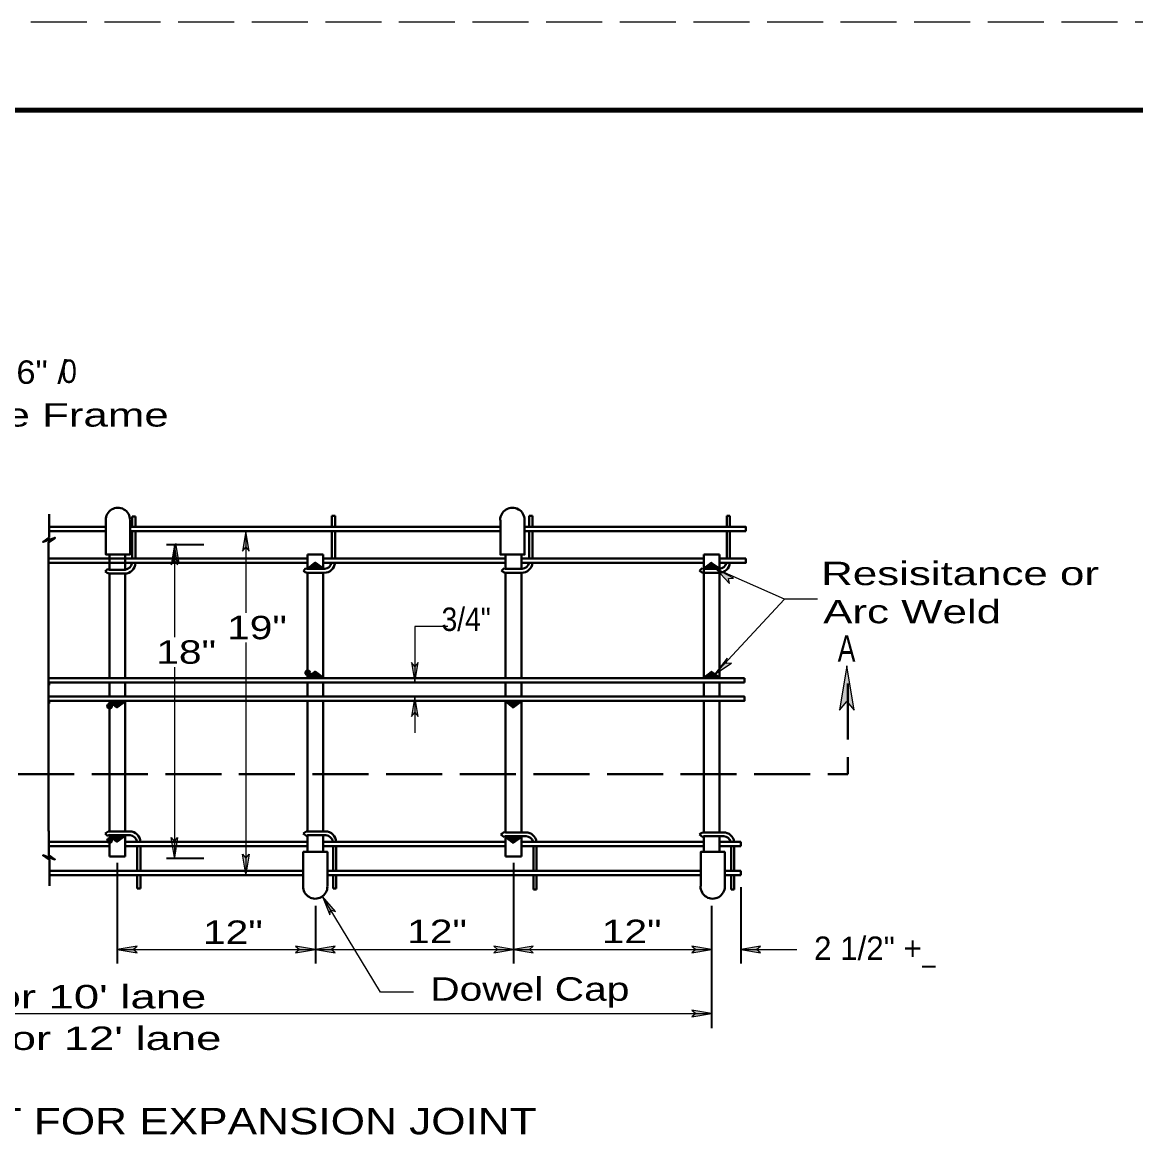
# Model space of a CAD drawing. Extents: x 36.9 to 72.2, y 19.2 to 41.2.
# Drawn here: x 56.26 to 62.58, y 34.86 to 41.18 of the extents above; entities that cross this region are included whole.
import ezdxf

# ---------------------------------------------------------------- set-up
doc = ezdxf.new("R2010")
doc.units = 0
doc.header["$LTSCALE"] = 0.053
doc.header["$PDMODE"] = 32
doc.header["$PDSIZE"] = 0.0265
doc.linetypes.add('LONG_DASHED', pattern=[7.5, 6, -1.5])
doc.linetypes.add('MEDIUM_DASHED', pattern=[4.5, 3, -1.5])
doc.layers.add('1', color=7, linetype='Continuous', lineweight=40)
doc.layers.add('61', color=7, linetype='Continuous', lineweight=25)
doc.layers.add('60', color=7, linetype='Continuous')

msp = doc.modelspace()

# ---------------------------------------------------------------- hatches: boundary and pattern name
at = {"layer": '61'}
for points in [[(57.52925, 38.2905), (57.5105, 38.178), (57.52925, 38.2005), (57.548, 38.178)], [(57.1225, 38.21333), (57.10375, 38.10083), (57.1225, 38.12333), (57.14125, 38.10083)], [(57.13108, 38.22192), (57.11233, 38.10942), (57.13108, 38.13192), (57.14983, 38.10942)], [(60.19708, 38.077), (60.27583, 37.9945), (60.26908, 38.023), (60.29833, 38.0245)], [(60.19117, 37.47992), (60.28667, 37.54225), (60.25742, 37.54083), (60.26133, 37.56983)], [(58.48842, 37.43292), (58.50717, 37.54542), (58.48842, 37.52292), (58.46967, 37.54542)], [(60.94158, 37.52767), (60.89942, 37.27458), (60.94158, 37.32517), (60.98383, 37.27458)], [(58.48842, 37.35217), (58.46967, 37.23967), (58.48842, 37.26217), (58.50717, 37.23967)], [(57.1225, 36.43883), (57.10375, 36.55133), (57.1225, 36.52883), (57.14125, 36.55133)], [(57.52925, 36.3445), (57.5105, 36.457), (57.52925, 36.4345), (57.548, 36.457)], [(57.96292, 36.21775), (58.00492, 36.11217), (58.00933, 36.14083), (58.03725, 36.13133)], [(56.79842, 35.917), (56.91092, 35.89825), (56.88842, 35.917), (56.91092, 35.93575)], [(57.92342, 35.917), (57.81092, 35.93575), (57.83342, 35.917), (57.81092, 35.89825)], [(57.92342, 35.917), (58.03592, 35.89825), (58.01342, 35.917), (58.03592, 35.93575)], [(59.04842, 35.917), (58.93592, 35.93575), (58.95842, 35.917), (58.93592, 35.89825)], [(59.04842, 35.917), (59.16092, 35.89825), (59.13842, 35.917), (59.16092, 35.93575)], [(60.17342, 35.917), (60.06092, 35.93575), (60.08342, 35.917), (60.06092, 35.89825)], [(60.33867, 35.917), (60.45117, 35.89825), (60.42867, 35.917), (60.45117, 35.93575)], [(60.17342, 35.553), (60.06092, 35.57175), (60.08342, 35.553), (60.06092, 35.53425)]]:
    msp.add_hatch(color=256, dxfattribs=at).paths.add_polyline_path(points)

# ---------------------------------------------------------------- linework, layer by layer
at = {"layer": '1', "linetype": 'LONG_DASHED', "lineweight": 25}
msp.add_line((72.09225, 41.18142), (36.89225, 41.18142), dxfattribs=at)
at = {"layer": '1', "lineweight": 158}
msp.add_line((72.00892, 40.68142), (39.50892, 40.68142), dxfattribs=at)
at = {"layer": '1'}
for p, q in [((56.4125, 38.38742), (56.4125, 38.29508)), ((56.734, 38.317), (56.41267, 38.317)), ((58.97458, 38.317), (56.87092, 38.317)), ((56.88317, 38.37533), (56.90117, 38.37533)), ((56.88317, 38.317), (56.88317, 38.37533)), ((56.90117, 38.37533), (56.90117, 38.317)), ((58.01717, 38.37967), (58.03517, 38.37967)), ((58.01717, 38.317), (58.01717, 38.37967)), ((58.03517, 38.37967), (58.03517, 38.317)), ((59.13817, 38.37967), (59.15617, 38.37967)), ((59.13817, 38.317), (59.13817, 38.37967)), ((59.15617, 38.37967), (59.15617, 38.317)), ((60.25933, 38.37967), (60.27733, 38.37967)), ((60.25933, 38.37967), (60.27733, 38.37967)), ((60.25933, 38.317), (60.25933, 38.37967)), ((60.25933, 38.33483), (60.25933, 38.37967)), ((60.27733, 38.37967), (60.27733, 38.317)), ((60.27733, 38.37967), (60.27733, 38.33633)), ((56.4125, 38.29508), (56.41217, 38.27767)), ((56.41217, 38.2925), (56.734, 38.2925)), ((56.4125, 38.29233), (56.4125, 38.25533)), ((56.87092, 38.2925), (58.97458, 38.2925)), ((56.88317, 38.13567), (56.88317, 38.2925)), ((56.90117, 38.2925), (56.90117, 38.13567)), ((58.01717, 38.13567), (58.01717, 38.2925)), ((58.03517, 38.2925), (58.03517, 38.13567)), ((59.13817, 38.13567), (59.13817, 38.2925)), ((59.15617, 38.2925), (59.15617, 38.13567)), ((60.25933, 38.15533), (60.25933, 38.2925)), ((60.25933, 38.13567), (60.25933, 38.2925)), ((60.27733, 38.2925), (60.27733, 38.14692)), ((60.27733, 38.2925), (60.27733, 38.13567)), ((56.40842, 38.22842), (56.40842, 38.12242)), ((57.87842, 38.13567), (56.40725, 38.13567)), ((56.75342, 38.15892), (56.75342, 38.0855)), ((56.84342, 38.07267), (56.84342, 38.15892)), ((57.96842, 38.15892), (57.87842, 38.15892)), ((57.87842, 38.15892), (57.87842, 38.07692)), ((57.96842, 38.077), (57.96842, 38.15892)), ((59.00342, 38.13567), (57.96842, 38.13567)), ((59.09342, 38.15892), (59.00342, 38.15892)), ((59.00342, 38.15892), (59.00342, 38.07692)), ((59.09342, 38.077), (59.09342, 38.15892)), ((60.12842, 38.13567), (59.09342, 38.13567)), ((60.21842, 38.15892), (60.12842, 38.15892)), ((60.12842, 38.15892), (60.12842, 37.45742)), ((60.21842, 37.45742), (60.21842, 38.15892)), ((60.36767, 38.13567), (60.21842, 38.13567)), ((60.36767, 38.11092), (60.36767, 38.13567)), ((56.40792, 38.11117), (57.87842, 38.11117)), ((56.40842, 38.12242), (56.40842, 38.10892)), ((56.40842, 38.10892), (56.40842, 38.08142)), ((56.73008, 38.06258), (56.74492, 38.07758)), ((56.7535, 38.07267), (56.84242, 38.07267)), ((56.90117, 38.11117), (56.90117, 38.11042)), ((57.85508, 38.06692), (57.86992, 38.08192)), ((57.8785, 38.07692), (57.97633, 38.077)), ((57.88117, 38.10642), (57.88125, 38.10642)), ((57.88117, 38.08075), (57.969, 38.08075)), ((57.88592, 38.08392), (57.96383, 38.08392)), ((57.89067, 38.08767), (57.95858, 38.08767)), ((57.89542, 38.09142), (57.95342, 38.09142)), ((57.90008, 38.09517), (57.94817, 38.09517)), ((57.90483, 38.09892), (57.94292, 38.09892)), ((57.90958, 38.10267), (57.93767, 38.10267)), ((57.91425, 38.10642), (57.9325, 38.10642)), ((57.919, 38.11017), (57.92733, 38.11017)), ((57.96842, 38.11117), (59.00342, 38.11117)), ((57.96883, 38.08767), (57.969, 38.08767)), ((58.98008, 38.06692), (58.99492, 38.08192)), ((59.0035, 38.07692), (59.09742, 38.077)), ((59.09342, 38.11117), (60.12842, 38.11117)), ((60.10508, 38.06692), (60.11992, 38.08192)), ((60.1285, 38.07692), (60.21858, 38.077)), ((60.1295, 38.10592), (60.12958, 38.10592)), ((60.1295, 38.08033), (60.21733, 38.08033)), ((60.13425, 38.08342), (60.21217, 38.08342)), ((60.13892, 38.08717), (60.20692, 38.08717)), ((60.14367, 38.09092), (60.20167, 38.09092)), ((60.14842, 38.09467), (60.19642, 38.09467)), ((60.15317, 38.09842), (60.19125, 38.09842)), ((60.15792, 38.10217), (60.186, 38.10217)), ((60.16258, 38.10592), (60.18083, 38.10592)), ((60.16733, 38.10967), (60.17567, 38.10967)), ((60.21717, 38.08717), (60.21733, 38.08717)), ((60.21842, 38.11117), (60.36767, 38.11117)), ((56.84, 38.051), (56.7535, 38.05092)), ((56.7535, 37.45742), (56.7535, 38.05092)), ((56.84342, 37.45742), (56.84342, 38.051)), ((57.87842, 38.05525), (57.87842, 37.45742)), ((57.97392, 38.05533), (57.8785, 38.05525)), ((57.96842, 37.45742), (57.96842, 38.05533)), ((59.00342, 38.05525), (59.00342, 37.45742)), ((59.09492, 38.05533), (59.0035, 38.05525)), ((59.09342, 37.45742), (59.09342, 38.05533)), ((60.21617, 38.05533), (60.1285, 38.05525)), ((56.4125, 37.4355), (56.41217, 37.41808)), ((56.41217, 37.43292), (60.35133, 37.43292)), ((60.35942, 37.45742), (56.41267, 37.45742)), ((56.7535, 37.35217), (56.7535, 37.43292)), ((56.84342, 37.35217), (56.84342, 37.43292)), ((57.87842, 37.35217), (57.87842, 37.43292)), ((57.87992, 37.46183), (57.96767, 37.46183)), ((57.88467, 37.465), (57.9625, 37.465)), ((57.88933, 37.46875), (57.95725, 37.46875)), ((57.89408, 37.4725), (57.95208, 37.4725)), ((57.89875, 37.47625), (57.94683, 37.47625)), ((57.9035, 37.48), (57.94167, 37.48)), ((57.90825, 37.48375), (57.93642, 37.48375)), ((57.91292, 37.4875), (57.93117, 37.4875)), ((57.91767, 37.49125), (57.926, 37.49125)), ((57.9675, 37.46875), (57.96767, 37.46875)), ((57.96842, 37.35217), (57.96842, 37.43292)), ((59.00342, 37.35217), (59.00342, 37.43292)), ((59.09342, 37.35217), (59.09342, 37.43292)), ((60.12842, 37.35217), (60.12842, 37.43292)), ((60.13042, 37.48667), (60.1305, 37.48667)), ((60.13042, 37.46108), (60.21825, 37.46108)), ((60.13517, 37.46417), (60.21308, 37.46417)), ((60.13992, 37.46792), (60.20783, 37.46792)), ((60.14467, 37.47167), (60.20267, 37.47167)), ((60.14933, 37.47542), (60.19742, 37.47542)), ((60.15408, 37.47917), (60.19217, 37.47917)), ((60.15883, 37.48292), (60.18692, 37.48292)), ((60.1635, 37.48667), (60.18175, 37.48667)), ((60.16825, 37.49042), (60.17658, 37.49042)), ((60.21808, 37.46792), (60.21825, 37.46792)), ((60.21842, 37.35217), (60.21842, 37.43292)), ((60.35942, 37.43267), (60.34742, 37.43267)), ((60.35942, 37.43267), (60.35942, 37.45742)), ((56.4125, 37.33025), (56.41217, 37.31283)), ((56.7535, 36.58675), (56.7535, 37.32767)), ((56.75492, 37.32383), (56.84267, 37.32383)), ((56.75967, 37.32067), (56.8375, 37.32067)), ((56.76433, 37.31692), (56.83225, 37.31692)), ((56.76908, 37.31317), (56.82708, 37.31317)), ((56.77375, 37.30942), (56.82183, 37.30942)), ((56.7785, 37.30567), (56.81667, 37.30567)), ((56.8425, 37.31692), (56.84267, 37.31692)), ((56.84342, 36.58658), (56.84342, 37.32767)), ((57.87842, 37.32767), (57.87842, 36.58675)), ((57.96842, 36.58658), (57.96842, 37.32767)), ((59.00342, 37.32767), (59.00342, 36.5815)), ((59.0045, 37.32292), (59.09233, 37.32292)), ((59.00925, 37.31983), (59.08717, 37.31983)), ((59.01392, 37.31608), (59.08192, 37.31608)), ((59.01867, 37.31233), (59.07667, 37.31233)), ((59.02342, 37.30858), (59.07142, 37.30858)), ((59.09217, 37.31608), (59.09233, 37.31608)), ((59.09342, 36.58133), (59.09342, 37.32767)), ((60.12842, 37.32767), (60.12842, 36.5815)), ((60.21842, 36.58133), (60.21842, 37.32767)), ((56.78325, 37.30192), (56.81142, 37.30192)), ((56.78792, 37.29817), (56.80617, 37.29817)), ((56.79267, 37.29442), (56.801, 37.29442)), ((59.0045, 37.29733), (59.00458, 37.29733)), ((59.02817, 37.30483), (59.06625, 37.30483)), ((59.03292, 37.30108), (59.061, 37.30108)), ((59.03758, 37.29733), (59.05583, 37.29733)), ((59.04233, 37.29358), (59.05067, 37.29358)), ((56.745, 36.56008), (56.73017, 36.57508)), ((56.7535, 36.445), (56.7535, 36.56508)), ((56.87142, 36.565), (56.75358, 36.56508)), ((56.75367, 36.58675), (56.869, 36.58658)), ((56.75492, 36.56083), (56.84267, 36.56083)), ((56.75967, 36.55775), (56.8375, 36.55775)), ((56.76433, 36.554), (56.83225, 36.554)), ((56.76908, 36.55025), (56.82708, 36.55025)), ((56.77375, 36.5465), (56.82183, 36.5465)), ((56.8425, 36.554), (56.84267, 36.554)), ((56.84342, 36.445), (56.84342, 36.565)), ((57.874, 36.56008), (57.8545, 36.57425)), ((57.87842, 36.56508), (57.87842, 36.47142)), ((57.98325, 36.565), (57.8785, 36.56508)), ((57.87858, 36.58675), (57.98083, 36.58658)), ((57.96842, 36.47142), (57.96842, 36.565)), ((58.99492, 36.55483), (58.97608, 36.56992)), ((59.00342, 36.55983), (59.00342, 36.445)), ((59.121, 36.55975), (59.0035, 36.55983)), ((59.00358, 36.5815), (59.11858, 36.58133)), ((59.00392, 36.55425), (59.09167, 36.55425)), ((59.00867, 36.55108), (59.0865, 36.55108)), ((59.01333, 36.54733), (59.08125, 36.54733)), ((59.0915, 36.54733), (59.09167, 36.54733)), ((59.09342, 36.445), (59.09342, 36.55975)), ((60.124, 36.55483), (60.10517, 36.56983)), ((60.12842, 36.55983), (60.12842, 36.47142)), ((60.24317, 36.55975), (60.1285, 36.55983)), ((60.12858, 36.5815), (60.24075, 36.58133)), ((60.21842, 36.47142), (60.21842, 36.55975)), ((56.40867, 36.52833), (56.7535, 36.52833)), ((56.7535, 36.50383), (56.40867, 36.50383)), ((56.7785, 36.54275), (56.81667, 36.54275)), ((56.78325, 36.539), (56.81142, 36.539)), ((56.78792, 36.53525), (56.80617, 36.53525)), ((56.79267, 36.5315), (56.801, 36.5315)), ((56.84342, 36.52833), (57.87842, 36.52833)), ((57.87842, 36.50383), (56.84342, 36.50383)), ((56.91225, 36.36342), (56.91225, 36.50383)), ((56.93025, 36.50383), (56.93025, 36.36342)), ((57.96842, 36.52833), (59.00342, 36.52833)), ((59.00342, 36.50383), (57.96842, 36.50383)), ((58.024, 36.36342), (58.024, 36.50383)), ((58.042, 36.50383), (58.042, 36.36342)), ((59.01808, 36.54358), (59.07608, 36.54358)), ((59.02275, 36.53983), (59.07083, 36.53983)), ((59.0275, 36.53608), (59.06567, 36.53608)), ((59.03225, 36.53233), (59.06042, 36.53233)), ((59.03692, 36.52858), (59.05517, 36.52858)), ((59.04167, 36.52483), (59.05, 36.52483)), ((59.09342, 36.52833), (60.12842, 36.52833)), ((60.12842, 36.50383), (59.09342, 36.50383)), ((59.16175, 36.36342), (59.16175, 36.50383)), ((59.17975, 36.50383), (59.17975, 36.36342)), ((60.21842, 36.52833), (60.33867, 36.52833)), ((60.33867, 36.50383), (60.21842, 36.50383)), ((60.28392, 36.36342), (60.28392, 36.50383)), ((60.30192, 36.50383), (60.30192, 36.36342)), ((60.33858, 36.50358), (60.33867, 36.52833)), ((56.7535, 36.445), (56.84342, 36.445)), ((59.00342, 36.445), (59.09342, 36.445)), ((56.41333, 36.36342), (57.85492, 36.36342)), ((57.99183, 36.36342), (60.11167, 36.36342)), ((60.2485, 36.36342), (60.33867, 36.36342)), ((60.33858, 36.33867), (60.33867, 36.36342)), ((57.85492, 36.33892), (56.414, 36.33892)), ((56.91225, 36.26233), (56.91225, 36.33892)), ((56.93025, 36.33892), (56.93025, 36.26233)), ((60.11167, 36.33892), (57.99183, 36.33892)), ((58.024, 36.26233), (58.024, 36.33892)), ((58.042, 36.33892), (58.042, 36.26233)), ((59.16175, 36.25708), (59.16175, 36.33892)), ((59.17975, 36.33892), (59.17975, 36.25708)), ((60.33867, 36.33892), (60.2485, 36.33892)), ((60.28392, 36.25708), (60.28392, 36.33892)), ((60.30192, 36.33892), (60.30192, 36.25708)), ((56.93025, 36.26233), (56.91225, 36.26233)), ((58.042, 36.26233), (58.024, 36.26233)), ((59.17975, 36.25708), (59.16175, 36.25708)), ((60.30192, 36.25708), (60.28392, 36.25708))]:
    msp.add_line(p, q, dxfattribs=at)
at = {"layer": '1', "linetype": 'LONG_DASHED'}
for p in [(60.94708, 37.42608), (51.63742, 36.91108)]:
    msp.add_line(p, (60.94708, 36.91108), dxfattribs=at)
at = {"layer": '1'}
for points in [[(56.734, 38.354), (56.734, 38.15917), (56.75692, 38.15917)], [(56.75692, 38.15917), (56.84692, 38.15917), (56.87092, 38.15917), (56.87092, 38.354)], [(58.97458, 38.354), (58.97458, 38.15917), (58.9975, 38.15917), (59.0875, 38.15917), (59.11142, 38.15917), (59.11142, 38.354)], [(58.97458, 38.354), (58.97458, 38.15917), (58.9975, 38.15917)], [(58.9975, 38.15917), (59.0875, 38.15917), (59.11142, 38.15917), (59.11142, 38.354)], [(60.36767, 38.29225), (60.36767, 38.317), (60.27733, 38.317), (59.11142, 38.317)], [(56.4125, 38.25533), (56.37742, 38.231), (56.44483, 38.254), (56.40842, 38.22842)], [(59.11142, 38.2925), (60.27733, 38.2925), (60.36767, 38.2925)], [(56.84342, 38.15892), (56.75342, 38.15892), (56.75342, 38.07267)], [(56.40842, 38.08142), (56.40842, 36.59408), (56.40892, 36.58458), (56.40892, 36.58008)], [(56.41217, 37.32767), (60.35942, 37.32767), (60.35942, 37.35217), (56.41267, 37.35217)], [(56.40892, 36.58458), (56.40892, 36.45258), (56.444, 36.42825), (56.37667, 36.45125), (56.413, 36.42558), (56.413, 36.27858)], [(57.85492, 36.27533), (57.85492, 36.47025), (57.87792, 36.47025)], [(57.87792, 36.47025), (57.96792, 36.47025), (57.99183, 36.47025), (57.99183, 36.27533)], [(60.11167, 36.27533), (60.11167, 36.47025), (60.13458, 36.47025)], [(60.13458, 36.47025), (60.22458, 36.47025), (60.2485, 36.47025), (60.2485, 36.27533)]]:
    msp.add_lwpolyline(points, dxfattribs=at)
for points in [[(57.88117, 38.08017), (57.969, 38.08017), (57.92292, 38.11325)], [(60.1295, 38.07967), (60.21733, 38.07967), (60.17125, 38.11283)], [(57.87992, 37.46125), (57.96767, 37.46125), (57.92167, 37.49433)], [(60.13042, 37.46042), (60.21825, 37.46042), (60.17217, 37.49358)], [(56.75492, 37.32442), (56.84267, 37.32442), (56.79667, 37.29133)], [(59.0045, 37.32358), (59.09233, 37.32358), (59.04625, 37.29042)], [(56.75492, 36.5615), (56.84267, 36.5615), (56.79667, 36.52833)], [(59.00392, 36.55483), (59.09167, 36.55483), (59.04567, 36.52175)]]:
    msp.add_lwpolyline(points, close=True, dxfattribs=at)
for centre, radius, start, end in [((56.80177, 38.35538), 0.06913, 0, 181.16267), ((59.04233, 38.35538), 0.06913, 0, 181.16267), ((59.04233, 38.35538), 0.06913, 0, 181.16267), ((56.75708, 38.08863), 0.01642, 222.38424, 257.47119), ((56.84002, 38.11222), 0.06125, 270, 358.33336), ((56.83636, 38.11944), 0.04719, 277.47574, 349.93137), ((57.88349, 38.09469), 0.03978, 224.3704, 262.82474), ((57.88211, 38.09294), 0.01642, 222.38424, 257.47119), ((57.97393, 38.11653), 0.06125, 270, 354.99443), ((57.97027, 38.12375), 0.04719, 277.47574, 344.56084), ((59.00849, 38.09469), 0.03978, 224.3704, 262.82474), ((59.00711, 38.09294), 0.01642, 222.38424, 257.47119), ((59.09499, 38.11653), 0.06125, 270, 354.99443), ((59.09133, 38.12375), 0.04719, 277.47574, 344.56084), ((60.13352, 38.09469), 0.03978, 224.3704, 262.82474), ((60.13208, 38.09294), 0.01642, 222.38424, 257.47119), ((60.21615, 38.11653), 0.06125, 270, 354.99443), ((60.21249, 38.12375), 0.04719, 277.47574, 344.56084), ((56.75852, 38.09038), 0.03978, 224.3704, 262.82474), ((56.75865, 36.54731), 0.03978, 97.17526, 135.6296), ((56.75833, 36.55144), 0.01642, 102.52881, 137.61576), ((56.86902, 36.52541), 0.06125, 1.66664, 90), ((56.86536, 36.51819), 0.04719, 12.38979, 82.52426), ((57.88355, 36.54731), 0.03978, 97.17526, 135.6296), ((57.88618, 36.549), 0.01642, 102.52881, 137.61576), ((57.9808, 36.52541), 0.06125, 1.66664, 90), ((57.97715, 36.51819), 0.04719, 12.38979, 82.52426), ((59.00449, 36.54212), 0.03978, 81.74192, 135.6296), ((59.00711, 36.54381), 0.01642, 102.52881, 137.61576), ((59.11855, 36.52016), 0.06125, 7.65309, 90), ((59.1149, 36.51294), 0.04719, 19.01497, 82.52426), ((60.13355, 36.54206), 0.03978, 97.17526, 135.6296), ((60.13618, 36.54375), 0.01642, 102.52881, 137.61576), ((60.24074, 36.52016), 0.06125, 7.65309, 90), ((60.23708, 36.51294), 0.04719, 19.01497, 82.52426), ((57.92271, 36.274), 0.06913, 178.83733, 0), ((60.1794, 36.274), 0.06913, 178.83733, 0)]:
    msp.add_arc(centre, radius, start, end, dxfattribs=at)
for p in [(57.87992, 37.4875), (56.75492, 37.29817), (56.75492, 36.53525)]:
    msp.add_point(p, dxfattribs=at)
at = {"layer": '61'}
for p, q in [((57.52792, 38.2925), (57.52792, 37.82858)), ((57.12342, 38.21417), (57.12342, 37.69067)), ((60.58808, 37.90583), (60.19117, 37.47992)), ((58.67592, 37.74967), (58.48842, 37.74967)), ((58.48842, 37.74967), (58.48842, 37.43292)), ((57.52792, 37.659), (57.52792, 36.36342)), ((57.12342, 37.51892), (57.12342, 36.43367)), ((58.48842, 37.35217), (58.48842, 37.14658)), ((59.04842, 35.917), (60.17342, 35.917)), ((60.33867, 35.917), (60.65792, 35.917)), ((52.29842, 35.553), (60.17342, 35.553))]:
    msp.add_line(p, q, dxfattribs=at)
at = {"layer": '61', "lineweight": 35}
for p, q in [((57.29067, 38.21417), (57.07767, 38.21417)), ((57.29067, 36.43367), (57.07767, 36.43367)), ((56.79842, 36.40808), (56.79842, 35.83683)), ((59.04842, 36.40808), (59.04842, 35.83683)), ((60.33867, 36.27092), (60.33867, 35.83683)), ((57.92342, 36.16417), (57.92342, 35.83683)), ((60.17342, 36.16417), (60.17342, 35.46958))]:
    msp.add_line(p, q, dxfattribs=at)
at = {"layer": '61', "linetype": 'MEDIUM_DASHED', "lineweight": 35}
msp.add_line((61.36892, 35.81933), (61.44392, 35.81933), dxfattribs=at)
at = {"layer": '61'}
for points in [[(57.52925, 38.2905), (57.5105, 38.178), (57.52925, 38.2005), (57.548, 38.178)], [(57.1225, 38.21333), (57.10375, 38.10083), (57.1225, 38.12333), (57.14125, 38.10083)], [(57.13108, 38.22192), (57.11233, 38.10942), (57.13108, 38.13192), (57.14983, 38.10942)], [(60.19708, 38.077), (60.27583, 37.9945), (60.26908, 38.023), (60.29833, 38.0245)], [(60.19117, 37.47992), (60.28667, 37.54225), (60.25742, 37.54083), (60.26133, 37.56983)], [(58.48842, 37.43292), (58.50717, 37.54542), (58.48842, 37.52292), (58.46967, 37.54542)], [(60.94158, 37.52767), (60.89942, 37.27458), (60.94158, 37.32517), (60.98383, 37.27458)], [(58.48842, 37.35217), (58.46967, 37.23967), (58.48842, 37.26217), (58.50717, 37.23967)], [(57.1225, 36.43883), (57.10375, 36.55133), (57.1225, 36.52883), (57.14125, 36.55133)], [(57.52925, 36.3445), (57.5105, 36.457), (57.52925, 36.4345), (57.548, 36.457)], [(57.96292, 36.21775), (58.00492, 36.11217), (58.00933, 36.14083), (58.03725, 36.13133)], [(56.79842, 35.917), (56.91092, 35.89825), (56.88842, 35.917), (56.91092, 35.93575)], [(57.92342, 35.917), (57.81092, 35.93575), (57.83342, 35.917), (57.81092, 35.89825)], [(57.92342, 35.917), (58.03592, 35.89825), (58.01342, 35.917), (58.03592, 35.93575)], [(59.04842, 35.917), (58.93592, 35.93575), (58.95842, 35.917), (58.93592, 35.89825)], [(59.04842, 35.917), (59.16092, 35.89825), (59.13842, 35.917), (59.16092, 35.93575)], [(60.17342, 35.917), (60.06092, 35.93575), (60.08342, 35.917), (60.06092, 35.89825)], [(60.33867, 35.917), (60.45117, 35.89825), (60.42867, 35.917), (60.45117, 35.93575)], [(60.17342, 35.553), (60.06092, 35.57175), (60.08342, 35.553), (60.06092, 35.53425)]]:
    msp.add_lwpolyline(points, close=True, dxfattribs=at)
for points in [[(60.77558, 37.90583), (60.58808, 37.90583), (60.19708, 38.077)], [(58.48142, 35.67458), (58.29392, 35.67458), (57.96308, 36.21783)], [(56.79842, 35.917), (57.92342, 35.917), (59.04842, 35.917)]]:
    msp.add_lwpolyline(points, dxfattribs=at)

# ---------------------------------------------------------------- texts
at = {"layer": '1', "width": 0.9}
msp.add_text('0', height=0.133, dxfattribs=at).set_placement((56.47992, 39.13325))
at = {"layer": '60'}
for s, height, width, p in [('5/16" / ', 0.133, 1.1, (55.95342, 39.1285)), ('Side Frame', 0.133, 1.4, (55.80392, 38.8855)), ('Resisitance or', 0.133, 1.4, (60.79558, 37.98508)), ('Arc Weld', 0.133, 1.4, (60.80717, 37.76867)), ('19"', 0.133, 1.3, (57.42225, 37.678)), ('3/4"', 0.133, 0.9, (58.63992, 37.72508)), ('A', 0.15, 0.75, (60.88975, 37.55108)), ('18"', 0.133, 1.3, (57.02008, 37.53892)), ('12"', 0.133, 1.3, (57.28542, 35.948)), ('12"', 0.133, 1.3, (58.44467, 35.95258)), ('12"', 0.133, 1.3, (59.54992, 35.9525)), ('Dowel Cap', 0.133, 1.3, (58.57575, 35.62533)), ('9\'-0" for 10\' lane', 0.133, 1.45, (55.45075, 35.58183)), ('11\'-0" for 12\' lane', 0.133, 1.45, (55.39317, 35.34583)), ('PLAN OF DOWEL UNIT FOR EXPANSION JOINT', 0.15, 1.25, (53.53817, 34.86658))]:
    msp.add_text(s, height=height, dxfattribs=dict(at, width=width)).set_placement(p)
msp.add_text('2 1/2" +', height=0.133, dxfattribs=at).set_placement((60.75525, 35.857))

doc.saveas('drawing.dxf')
